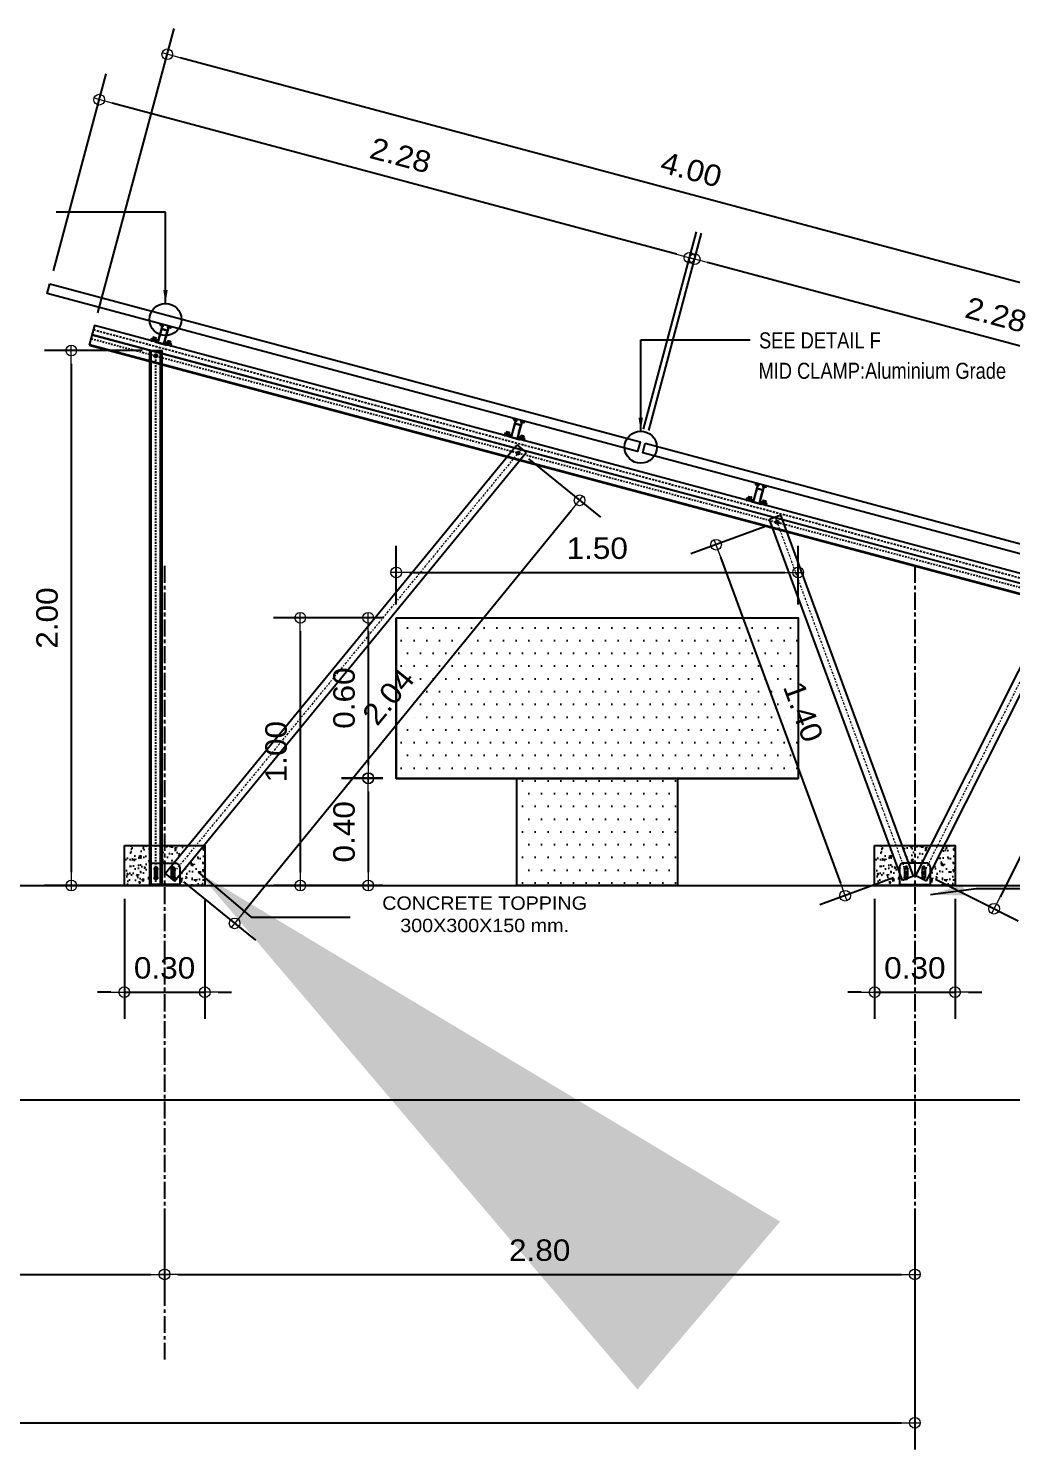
# Model space of a CAD drawing. Header units: millimetres. Extents: x 1633 to 1881, y 942 to 1170.
# Drawn here: x 1759 to 1832.3, y 1064 to 1170.2 of the extents above; entities that cross this region are included whole.
import ezdxf

# ---------------------------------------------------------------- set-up
doc = ezdxf.new("R2010")
doc.units = ezdxf.units.MM
for name, pattern in [('CENTER', [2, 1.25, -0.25, 0.25, -0.25]), ('CENTER2', [28.575, 19.05, -3.175, 3.175, -3.175]), ('DASHEDX2', [38.1, 25.4, -12.7]), ('HIDDEN', [0.375, 0.25, -0.125])]:
    doc.linetypes.add(name, pattern=pattern)
doc.layers.get('Defpoints').update_dxf_attribs({"color": 2})
doc.layers.add('A-DIMS-0050', color=8, linetype='Continuous', lineweight=18)
doc.layers.add('中心线', color=1, linetype='CENTER2', lineweight=13)
doc.layers.add('TITLE', color=7, linetype='Continuous')
doc.layers.add('XC', color=2, linetype='Continuous')
doc.styles.add('Cordia TCR', font='Cordia.shx', dxfattribs={"width": 0.85})
doc.styles.add('MASTER', font='cordia.shx', dxfattribs={"width": 1.1})
doc.styles.get("Standard").update_dxf_attribs({"font": 'arial.ttf'})
doc.dimstyles.new('C0050', dxfattribs={"dimscale": 0.05, "dimtxt": 1.6, "dimasz": 1, "dimexe": 2, "dimexo": 1, "dimgap": 1, "dimtad": 1, "dimtoh": 1, "dimzin": 0, "dimdsep": 46, "dimlunit": 6, "dimtxsty": 'MASTER', "dimblk": 'CC', "dimcen": 1, "dimclrd": 256, "dimclre": 256, "dimclrt": 2, "dimadec": 0, "dimazin": 0, "dimtfac": 1, "dimtix": 1, "dimtmove": 2, "dimatfit": 3, "dimldrblk": 'CC', "dimfxl": 1, "dimtolj": 1, "dimtzin": 0, "dimarcsym": 0})
doc.dimstyles.new('ISO-25', dxfattribs={"dimtxt": 2.5, "dimasz": 2.5, "dimexe": 1.25, "dimexo": 0.625, "dimtad": 1, "dimtxsty": 'Standard', "dimcen": 2.5, "dimadec": 0, "dimazin": 0, "dimtfac": 1, "dimtmove": 0, "dimatfit": 3, "dimfxl": 1, "dimarcsym": 0})

# ---------------------------------------------------------------- blocks, each defined once
blk = doc.blocks.new('CC')
at = {"color": 8}
blk.add_line((-1, 0), (0.4, 0), dxfattribs=at)
at = {"color": 3}
blk.add_circle((0, 0), 0.4, dxfattribs=at)
blk = doc.blocks.new('*D162')
at = {"layer": 'A-DIMS-0050', "lineweight": -2}
for p, q in [((5.6285, -1.3975), (5.6285, -1.7018)), ((8.4281, -1.3975), (8.4281, -1.7018)), ((5.6785, -1.6018), (8.3781, -1.6018))]:
    blk.add_line(p, q, dxfattribs=at)
at = {"layer": 'Defpoints', "color": 0}
for p in [(5.6285, -1.3475), (8.4281, -1.3475), (8.4281, -1.6018)]:
    blk.add_point(p, dxfattribs=at)
at = {"layer": 'A-DIMS-0050', "linetype": 'ByBlock', "lineweight": -2, "xscale": 0.05, "yscale": 0.05, "zscale": 0.05, "rotation": 180}
blk.add_blockref('CC', (5.6285, -1.6018), dxfattribs=at)
at = {"layer": 'A-DIMS-0050', "linetype": 'ByBlock', "lineweight": -2, "xscale": 0.05, "yscale": 0.05, "zscale": 0.05}
blk.add_blockref('CC', (8.4281, -1.6018), dxfattribs=at)
at = {"layer": 'A-DIMS-0050', "color": 2, "insert": (7.0283, -1.5118), "char_height": 0.08, "attachment_point": 5, "style": 'MASTER'}
blk.add_mtext('\\A1;2.80', dxfattribs=at)
blk = doc.blocks.new('*D163')
at = {"layer": 'A-DIMS-0050', "lineweight": -2}
for p, q in [((6.4429, 0.85), (6.035, 0.85)), ((6.135, 0.8), (6.135, -0.1)), ((6.4429, -0.15), (6.035, -0.15))]:
    blk.add_line(p, q, dxfattribs=at)
at = {"layer": 'Defpoints', "color": 0}
for p in [(6.4929, 0.85), (6.135, -0.15), (6.4929, -0.15)]:
    blk.add_point(p, dxfattribs=at)
at = {"layer": 'A-DIMS-0050', "linetype": 'ByBlock', "lineweight": -2, "xscale": 0.05, "yscale": 0.05, "zscale": 0.05}
for p, rotation in [((6.135, 0.85), 90), ((6.135, -0.15), 270)]:
    blk.add_blockref('CC', p, dxfattribs=dict(at, rotation=rotation))
at = {"layer": 'A-DIMS-0050', "color": 2, "insert": (6.045, 0.35), "char_height": 0.08, "attachment_point": 5, "rotation": 90, "style": 'MASTER'}
blk.add_mtext('\\A1;1.00', dxfattribs=at)
blk = doc.blocks.new('*D164')
at = {"layer": 'A-DIMS-0050', "lineweight": -2}
for p, q in [((6.4429, 0.85), (6.2886, 0.85)), ((6.3886, 0.8), (6.3886, 0.3)), ((6.4429, 0.25), (6.2886, 0.25))]:
    blk.add_line(p, q, dxfattribs=at)
at = {"layer": 'Defpoints', "color": 0}
for p in [(6.4929, 0.85), (6.3886, 0.25), (6.4929, 0.25)]:
    blk.add_point(p, dxfattribs=at)
at = {"layer": 'A-DIMS-0050', "linetype": 'ByBlock', "lineweight": -2, "xscale": 0.05, "yscale": 0.05, "zscale": 0.05}
for p, rotation in [((6.3886, 0.85), 90), ((6.3886, 0.25), 270)]:
    blk.add_blockref('CC', p, dxfattribs=dict(at, rotation=rotation))
at = {"layer": 'A-DIMS-0050', "color": 2, "insert": (6.2986, 0.55), "char_height": 0.08, "attachment_point": 5, "rotation": 90, "style": 'MASTER'}
blk.add_mtext('\\A1;0.60', dxfattribs=at)
blk = doc.blocks.new('*D165')
at = {"layer": 'A-DIMS-0050', "lineweight": -2}
for p, q in [((6.4429, 0.2514), (6.2886, 0.2514)), ((6.3886, 0.2014), (6.3886, -0.1)), ((6.4429, -0.15), (6.2886, -0.15))]:
    blk.add_line(p, q, dxfattribs=at)
at = {"layer": 'Defpoints', "color": 0}
for p in [(6.4929, 0.2514), (6.3886, -0.15), (6.4929, -0.15)]:
    blk.add_point(p, dxfattribs=at)
at = {"layer": 'A-DIMS-0050', "linetype": 'ByBlock', "lineweight": -2, "xscale": 0.05, "yscale": 0.05, "zscale": 0.05}
for p, rotation in [((6.3886, 0.2514), 90), ((6.3886, -0.15), 270)]:
    blk.add_blockref('CC', p, dxfattribs=dict(at, rotation=rotation))
at = {"layer": 'A-DIMS-0050', "color": 2, "insert": (6.2986, 0.0507), "char_height": 0.08, "attachment_point": 5, "rotation": 90, "style": 'MASTER'}
blk.add_mtext('\\A1;0.40', dxfattribs=at)
blk = doc.blocks.new('*D166')
at = {"layer": 'A-DIMS-0050', "lineweight": -2}
for p, q in [((6.4929, 0.9), (6.4929, 1.1192)), ((7.9929, 0.9), (7.9929, 1.1192)), ((6.5429, 1.0192), (7.9429, 1.0192))]:
    blk.add_line(p, q, dxfattribs=at)
at = {"layer": 'Defpoints', "color": 0}
for p in [(7.9929, 1.0192), (6.4929, 0.85), (7.9929, 0.85)]:
    blk.add_point(p, dxfattribs=at)
at = {"layer": 'A-DIMS-0050', "linetype": 'ByBlock', "lineweight": -2, "xscale": 0.05, "yscale": 0.05, "zscale": 0.05, "rotation": 180}
blk.add_blockref('CC', (6.4929, 1.0192), dxfattribs=at)
at = {"layer": 'A-DIMS-0050', "linetype": 'ByBlock', "lineweight": -2, "xscale": 0.05, "yscale": 0.05, "zscale": 0.05}
blk.add_blockref('CC', (7.9929, 1.0192), dxfattribs=at)
at = {"layer": 'A-DIMS-0050', "color": 2, "insert": (7.2429, 1.1092), "char_height": 0.08, "attachment_point": 5, "style": 'MASTER'}
blk.add_mtext('\\A1;1.50', dxfattribs=at)
blk = doc.blocks.new('*D167')
at = {"layer": 'A-DIMS-0050', "lineweight": -2}
for p, q in [((2.9245, -1.3982), (2.9246, -1.7025)), ((5.6285, -1.3975), (5.6286, -1.7018)), ((2.9746, -1.6025), (5.5786, -1.6018))]:
    blk.add_line(p, q, dxfattribs=at)
at = {"layer": 'Defpoints', "color": 0}
for p in [(2.9245, -1.3482), (5.6285, -1.3475), (5.6286, -1.6018)]:
    blk.add_point(p, dxfattribs=at)
at = {"layer": 'A-DIMS-0050', "linetype": 'ByBlock', "lineweight": -2, "xscale": 0.05, "yscale": 0.05, "zscale": 0.05}
for p, rotation in [((2.9246, -1.6025), 180.0141579746058), ((5.6286, -1.6018), 0.0141579746058337)]:
    blk.add_blockref('CC', p, dxfattribs=dict(at, rotation=rotation))
at = {"layer": 'A-DIMS-0050', "color": 2, "insert": (4.2766, -1.5122), "char_height": 0.08, "attachment_point": 5, "rotation": 0.0142, "style": 'MASTER'}
blk.add_mtext('\\A1;2.70', dxfattribs=at)
blk = doc.blocks.new('*D168')
at = {"layer": 'A-DIMS-0050', "lineweight": -2}
for p, q in [((0.125, -1.4475), (0.125, -2.2558)), ((8.4281, -1.4475), (8.4281, -2.2558)), ((0.175, -2.1558), (8.3781, -2.1558))]:
    blk.add_line(p, q, dxfattribs=at)
at = {"layer": 'Defpoints', "color": 0}
for p in [(0.125, -1.3975), (8.4281, -1.3975), (8.4281, -2.1558)]:
    blk.add_point(p, dxfattribs=at)
at = {"layer": 'A-DIMS-0050', "linetype": 'ByBlock', "lineweight": -2, "xscale": 0.05, "yscale": 0.05, "zscale": 0.05, "rotation": 180}
blk.add_blockref('CC', (0.125, -2.1558), dxfattribs=at)
at = {"layer": 'A-DIMS-0050', "linetype": 'ByBlock', "lineweight": -2, "xscale": 0.05, "yscale": 0.05, "zscale": 0.05}
blk.add_blockref('CC', (8.4281, -2.1558), dxfattribs=at)
at = {"layer": 'A-DIMS-0050', "color": 2, "insert": (4.2765, -2.0658), "char_height": 0.08, "attachment_point": 5, "style": 'MASTER'}
blk.add_mtext('\\A1;8.30', dxfattribs=at)
blk = doc.blocks.new('AG5-B03')
for p, q in [((3730, -1004), (3730, -1073.7)), ((3745, -989), (3830, -989)), ((3845, -1004), (3845, -1073.7)), ((3749.5, -1009), (3749.5, -1044)), ((3760.5, -1009), (3760.5, -1044)), ((3814.5, -1009), (3814.5, -1044)), ((3825.5, -1009), (3825.5, -1044)), ((3730, -1069.2), (3845, -1069.2)), ((3730, -1073.7), (3845, -1073.7))]:
    blk.add_line(p, q)
at = {"color": 1, "linetype": 'CENTER', "ltscale": 0.3}
for p, q in [((3755, -999), (3755, -1054)), ((3820, -999), (3820, -1054)), ((3745, -1009), (3765, -1009)), ((3745, -1044), (3765, -1044)), ((3830, -1009), (3810, -1009)), ((3830, -1044), (3810, -1044))]:
    blk.add_line(p, q, dxfattribs=at)
at = {"color": 2, "linetype": 'DASHEDX2', "ltscale": 0.15}
blk.add_line((3730, -1070.5), (3845, -1070.5), dxfattribs=at)
for centre, radius, start, end in [((3745, -1004), 15, 90, 180), ((3755, -1009), 5.5, 0, 180), ((3820, -1009), 5.5, 0, 180), ((3830, -1004), 15, 0, 90), ((3755, -1044), 5.5, 180, 0), ((3820, -1044), 5.5, 180, 0)]:
    blk.add_arc(centre, radius, start, end)
blk = doc.blocks.new('G$C519ED97B')
for p, q in [((-0.0564, 0.0686), (-0.0564, 0)), ((-0.0417, 0.0833), (0.0417, 0.0833)), ((-0.0373, 0.0637), (-0.0373, 0.0294)), ((-0.0265, 0.0294), (-0.0265, 0.0637)), ((0.0265, 0.0294), (0.0265, 0.0637)), ((0.0373, 0.0637), (0.0373, 0.0294)), ((0.0564, 0.0686), (0.0564, 0)), ((-0.0564, 0.0047), (0.0564, 0.0047)), ((-0.0564, 0), (0.0564, 0))]:
    blk.add_line(p, q)
at = {"color": 1, "linetype": 'CENTER', "ltscale": 0.3}
for p, q in [((-0.0417, 0.0637), (-0.0221, 0.0637)), ((-0.0319, 0.0696), (-0.0319, 0.0235)), ((0.0221, 0.0637), (0.0417, 0.0637)), ((0.0319, 0.0696), (0.0319, 0.0235)), ((-0.0417, 0.0294), (-0.0221, 0.0294)), ((0.0221, 0.0294), (0.0417, 0.0294))]:
    blk.add_line(p, q, dxfattribs=at)
at = {"color": 2, "linetype": 'DASHEDX2', "ltscale": 0.15}
blk.add_line((-0.0564, 0.0034), (0.0564, 0.0034), dxfattribs=at)
for centre, radius, start, end in [((-0.0417, 0.0686), 0.0147, 90, 180), ((-0.0319, 0.0637), 0.00539, 0, 180), ((0.0319, 0.0637), 0.00539, 0, 180), ((0.0417, 0.0686), 0.0147, 0, 90), ((-0.0319, 0.0294), 0.00539, 180, 0), ((0.0319, 0.0294), 0.00539, 180, 0)]:
    blk.add_arc(centre, radius, start, end)
blk = doc.blocks.new('*D171')
at = {"layer": 'A-DIMS-0050', "lineweight": -2}
for p, q in [((9.0211, 0.8993), (9.3288, 0.7446)), ((9.217, 0.7449), (8.7461, -0.1917)), ((8.5053, -0.1266), (8.813, -0.2813))]:
    blk.add_line(p, q, dxfattribs=at)
at = {"layer": 'Defpoints', "color": 0}
for p in [(8.9764, 0.9218), (8.4606, -0.1042), (8.7237, -0.2364)]:
    blk.add_point(p, dxfattribs=at)
at = {"layer": 'A-DIMS-0050', "linetype": 'ByBlock', "lineweight": -2, "xscale": 0.05, "yscale": 0.05, "zscale": 0.05}
for p, rotation in [((9.2395, 0.7895), 63.30871982182193), ((8.7237, -0.2364), 243.3087198218219)]:
    blk.add_blockref('CC', p, dxfattribs=dict(at, rotation=rotation))
at = {"layer": 'A-DIMS-0050', "color": 2, "insert": (8.9012, 0.317), "char_height": 0.08, "attachment_point": 5, "rotation": 63.3087, "style": 'MASTER'}
blk.add_mtext('\\A1;1.15', dxfattribs=at)
blk = doc.blocks.new('*D172')
at = {"layer": 'A-DIMS-0050', "lineweight": -2}
for p, q in [((6.9866, 1.4438), (7.2547, 1.2253)), ((7.1456, 1.2497), (5.9214, -0.2523)), ((5.6993, -0.1358), (5.9674, -0.3543))]:
    blk.add_line(p, q, dxfattribs=at)
at = {"layer": 'Defpoints', "color": 0}
for p in [(6.9478, 1.4754), (5.6605, -0.1042), (5.8899, -0.2911)]:
    blk.add_point(p, dxfattribs=at)
at = {"layer": 'A-DIMS-0050', "linetype": 'ByBlock', "lineweight": -2, "xscale": 0.05, "yscale": 0.05, "zscale": 0.05}
for p, rotation in [((7.1772, 1.2884), 50.82035881029223), ((5.8899, -0.2911), 230.8203588102922)]:
    blk.add_blockref('CC', p, dxfattribs=dict(at, rotation=rotation))
at = {"layer": 'A-DIMS-0050', "color": 2, "insert": (6.4637, 0.5555), "char_height": 0.08, "attachment_point": 5, "rotation": 50.8204, "style": 'MASTER'}
blk.add_mtext('\\A1;2.04', dxfattribs=at)
blk = doc.blocks.new('*U144')
for p, q in [((865.7, -717.1), (4865.7, -717.1)), ((865.7, -717.6), (4865.7, -717.6)), ((865.7, -755.1), (4865.7, -755.1))]:
    blk.add_line(p, q)
at = {"color": 1, "linetype": 'CENTER', "ltscale": 5.588}
for p, q in [((865.7, -732.6), (4865.7, -732.6)), ((1109.5, -732.6), (1121.6, -732.6)), ((1115.5, -738.7), (1115.5, -726.6)), ((2509.5, -732.6), (2521.6, -732.6)), ((2515.5, -738.7), (2515.5, -726.6)), ((3521.8, -732.6), (3509.7, -732.6)), ((3515.7, -738.7), (3515.7, -726.6)), ((4621.8, -732.6), (4609.7, -732.6)), ((4615.7, -738.7), (4615.7, -726.6))]:
    blk.add_line(p, q, dxfattribs=at)
blk.add_lwpolyline([(865.7, -757.6), (4865.7, -757.6), (4865.7, -682.6), (865.7, -682.6)], close=True)
for centre in [(1115.5, -732.6), (2515.5, -732.6), (3515.7, -732.6), (4615.7, -732.6)]:
    blk.add_circle(centre, 5.5)
at = {"layer": 'XC', "linetype": 'HIDDEN', "ltscale": 30.48}
blk.add_line((865.7, -698.1), (4865.7, -698.1), dxfattribs=at)
blk = doc.blocks.new('*U146')
for p, q in [((4533.4, -1387.5), (6529.7, -1387.5)), ((4533.4, -1422.5), (6529.7, -1422.5))]:
    blk.add_line(p, q)
at = {"color": 1, "linetype": 'CENTER', "ltscale": 5.588}
for p, q in [((4533.4, -1405), (6529.7, -1405)), ((4554.3, -1405), (4566.4, -1405)), ((4560.4, -1411.1), (4560.4, -1399)), ((6515.8, -1405), (6503.7, -1405)), ((6509.7, -1411.1), (6509.7, -1399))]:
    blk.add_line(p, q, dxfattribs=at)
blk.add_lwpolyline([(4533.4, -1382.5), (6529.7, -1382.5), (6529.7, -1427.5), (4533.4, -1427.5)], close=True)
for centre in [(4560.4, -1405), (6509.7, -1405)]:
    blk.add_circle(centre, 5.5)
blk = doc.blocks.new('*U148')
for p, q in [((-30.1, -1.2), (1282.6, 1599.3)), ((1282.6, 1599.3), (1317.4, 1570.7)), ((4.7, -29.7), (1317.4, 1570.7)), ((-30.1, -1.2), (4.7, -29.7))]:
    blk.add_line(p, q)
for centre in [(1287.3, 1569.5), (0, 0)]:
    blk.add_circle(centre, 5.5)
at = {"layer": '中心线', "ltscale": 0.5}
for p, q in [((1300, 1585), (-12.7, -15.5)), ((1293.3, 1564.6), (1281.3, 1574.5)), ((6, -4.9), (-6, 4.9)), ((-5, -6.1), (4.9, 6))]:
    blk.add_line(p, q, dxfattribs=at)
blk = doc.blocks.new('*U150')
for p, q in [((-28, -11), (467.5, 1337.2)), ((467.5, 1337.2), (509.8, 1321.7)), ((14.2, -26.5), (509.8, 1321.7)), ((-28, -11), (14.2, -26.5))]:
    blk.add_line(p, q)
for centre in [(481.7, 1310.7), (0, 0)]:
    blk.add_circle(centre, 5.5)
at = {"layer": '中心线', "ltscale": 0.5}
for p, q in [((488.6, 1329.4), (-6.9, -18.8)), ((489, 1308), (474.4, 1313.4)), ((7.3, -2.7), (-7.3, 2.7)), ((-2.7, -7.4), (2.7, 7.3))]:
    blk.add_line(p, q, dxfattribs=at)
blk = doc.blocks.new('R30截面')
at = {"color": 2}
blk.add_lwpolyline([(-12.9, 65.2), (-12.9, 26.8, -1), (-12.9, 26.2), (-12.9, 3.5, -0.414214), (-13.9, 2.5), (-17.7, 2.5, -0.414214), (-18.7, 3.5), (-18.7, 4.5, 0.414214), (-19.2, 5), (-20.2, 5, 0.414214), (-20.7, 4.5), (-20.7, 1, 0.414214), (-19.7, 0), (19.7, 0, 0.414214), (20.7, 1), (20.7, 4.5, 0.414214), (20.2, 5), (19.2, 5, 0.414214), (18.7, 4.5), (18.7, 3.5, -0.414214), (17.7, 2.5), (13.9, 2.5, -0.414214), (12.9, 3.5), (12.9, 26.2, -1), (12.9, 26.8), (12.9, 65.2, -0.414214), (13.4, 65.7), (20.2, 65.7, 0.414214), (20.7, 66.2), (20.7, 67, 0.414214), (20.2, 67.5), (8.8, 67.5, 0.414214), (7.8, 66.5), (7.8, 64.9, 0.414214), (8.3, 64.4), (8.9, 64.4, 0.414214), (9.2, 64.7), (9.2, 64.9, -0.414214), (9.5, 65.2), (10.7, 65.2, -0.414214), (11.2, 64.7), (11.2, 54, -0.414214), (10.2, 53), (-10.2, 53, -0.414214), (-11.2, 54), (-11.2, 64.7, -0.414214), (-10.7, 65.2), (-9.5, 65.2, -0.414214), (-9.2, 64.9), (-9.2, 64.7, 0.414214), (-8.9, 64.4), (-8.3, 64.4, 0.414214), (-7.8, 64.9), (-7.8, 66.5, 0.414214), (-8.8, 67.5), (-20.2, 67.5, 0.414214), (-20.7, 67), (-20.7, 66.2, 0.414214), (-20.2, 65.7), (-13.4, 65.7, -0.414214), (-12.9, 65.2)], format="xyb", dxfattribs=at)
blk.add_lwpolyline([(11.5, 29.5), (11.5, 50.6, 0.414214), (10.5, 51.6), (-10.5, 51.6, 0.414214), (-11.5, 50.6), (-11.5, 29.5, -0.2), (-11.5, 23.5), (-11.5, 2.5, 0.414214), (-10.5, 1.5), (10.5, 1.5, 0.414214), (11.5, 2.5), (11.5, 23.5, -0.2)], format="xyb", close=True, dxfattribs=at)
blk = doc.blocks.new('R30组件')
at = {"color": 7, "linetype": 'Continuous', "lineweight": 15}
for p, q in [((-39.2, 7.7), (-39.2, 8)), ((-39.2, 5.2), (-39.2, 6.3)), ((-39.2, 2.7), (-39.2, 3.8)), ((-39.2, 1), (-39.2, 1.3)), ((-16.2, 9), (-38.2, 9)), ((-35.7, 9.8), (-35.7, 9.2)), ((-19.7, 9.8), (-35.7, 9.8)), ((-19.9, 10), (-35.5, 10)), ((-33.8, 16.1), (-34.2, 12)), ((-21.2, 12), (-34.2, 12)), ((-34.2, 4.5), (-34.2, 1)), ((-33.9, 11.8), (-33.9, 10.2)), ((-18.7, 5), (-33.7, 5)), ((-32.8, 17), (-22.6, 17)), ((-31.4, 5), (-31.7, 4.8)), ((-31.7, 4.8), (-31.7, 4.7)), ((-31.7, 4.8), (-23.7, 4.8)), ((-31.7, 4.7), (-31.1, 4.3)), ((-31.7, 4.7), (-23.7, 4.7)), ((-31.1, 4.3), (-31.7, 4)), ((-31.7, 4), (-31.7, 3.9)), ((-31.7, 4), (-23.7, 4)), ((-31.7, 3.9), (-31.1, 3.5)), ((-31.7, 3.9), (-23.7, 3.9)), ((-31.1, 3.5), (-31.7, 3.2)), ((-31.7, 3.2), (-31.7, 3.1)), ((-31.7, 3.2), (-23.7, 3.2)), ((-31.7, 3.1), (-31.1, 2.7)), ((-31.7, 3.1), (-23.7, 3.1)), ((-31.1, 2.7), (-31.7, 2.4)), ((-31.7, 2.4), (-31.7, 2.3)), ((-31.7, 2.4), (-23.7, 2.4)), ((-31.7, 2.3), (-31.1, 1.9)), ((-31.7, 2.3), (-23.7, 2.3)), ((-31.1, 1.9), (-31.7, 1.6)), ((-31.7, 1.6), (-31.7, 1.4)), ((-31.7, 1.6), (-23.7, 1.6)), ((-31.7, 1.4), (-31.1, 1.1)), ((-31.7, 1.4), (-23.7, 1.4)), ((-31.1, 1.1), (-31.7, 0.8)), ((-31.7, 0.8), (-31.7, 0.6)), ((-31.7, 0.8), (-23.7, 0.8)), ((-31.7, 0.6), (-31.1, 0.3)), ((-31.7, 0.6), (-23.7, 0.6)), ((-31.1, 0.3), (-31.7, 0)), ((-31.1, 4.3), (-24.3, 4.3)), ((-31.1, 3.5), (-24.3, 3.5)), ((-31.1, 2.7), (-24.3, 2.7)), ((-31.1, 1.9), (-24.3, 1.9)), ((-31.1, 1.1), (-24.3, 1.1)), ((-31.1, 0.3), (-24.3, 0.3)), ((-28, 8.9), (-27.4, 8.9)), ((-27.9, 8.7), (-27.5, 8.7)), ((-27.8, 10.2), (-27.8, 11.8)), ((-27.3, 10.2), (-27.3, 11.8)), ((-24.3, 4.3), (-23.7, 4.7)), ((-23.7, 4), (-24.3, 4.3)), ((-24.3, 3.5), (-23.7, 3.9)), ((-23.7, 3.2), (-24.3, 3.5)), ((-24.3, 2.7), (-23.7, 3.1)), ((-23.7, 2.4), (-24.3, 2.7)), ((-24.3, 1.9), (-23.7, 2.3)), ((-23.7, 1.6), (-24.3, 1.9)), ((-24.3, 1.1), (-23.7, 1.4)), ((-23.7, 0.8), (-24.3, 1.1)), ((-24.3, 0.3), (-23.7, 0.6)), ((-23.7, 0), (-24.3, 0.3)), ((-23.7, 4.8), (-24, 5)), ((-23.7, 4.7), (-23.7, 4.8)), ((-23.7, 3.9), (-23.7, 4)), ((-23.7, 3.1), (-23.7, 3.2)), ((-23.7, 2.3), (-23.7, 2.4)), ((-23.7, 1.4), (-23.7, 1.6)), ((-23.7, 0.6), (-23.7, 0.8)), ((-21.2, 12), (-21.6, 16.1)), ((-21.4, 10.2), (-21.4, 11.8)), ((-20.7, 1.4), (-20.7, 4.5)), ((-19.7, 9.2), (-19.7, 9.8)), ((-18.7, 4.5), (-18.7, 3.5)), ((-18.2, 3), (-18.2, 4.5)), ((-17.7, 2.5), (-13.9, 2.5)), ((-13.2, 6), (-13.2, 3)), ((13.2, 6), (13.2, 3)), ((17.7, 2.5), (13.9, 2.5)), ((16.2, 9), (38.2, 9)), ((18.2, 3), (18.2, 4.5)), ((18.7, 5), (33.7, 5)), ((18.7, 4.5), (18.7, 3.5)), ((19.7, 9.2), (19.7, 9.8)), ((19.7, 9.8), (35.7, 9.8)), ((19.9, 10), (35.5, 10)), ((20.7, 1), (20.7, 4.5)), ((21.2, 12), (21.6, 16.1)), ((21.2, 12), (34.2, 12)), ((21.4, 10.2), (21.4, 11.8)), ((32.8, 17), (22.6, 17)), ((23.7, 4.8), (24, 5)), ((23.7, 4.7), (23.7, 4.8)), ((31.7, 4.8), (23.7, 4.8)), ((24.3, 4.3), (23.7, 4.7)), ((31.7, 4.7), (23.7, 4.7)), ((23.7, 4), (24.3, 4.3)), ((23.7, 3.9), (23.7, 4)), ((31.7, 4), (23.7, 4)), ((24.3, 3.5), (23.7, 3.9)), ((31.7, 3.9), (23.7, 3.9)), ((23.7, 3.2), (24.3, 3.5)), ((23.7, 3.1), (23.7, 3.2)), ((31.7, 3.2), (23.7, 3.2)), ((24.3, 2.7), (23.7, 3.1)), ((31.7, 3.1), (23.7, 3.1)), ((23.7, 2.4), (24.3, 2.7)), ((23.7, 2.3), (23.7, 2.4)), ((31.7, 2.4), (23.7, 2.4)), ((24.3, 1.9), (23.7, 2.3)), ((31.7, 2.3), (23.7, 2.3)), ((23.7, 1.6), (24.3, 1.9)), ((23.7, 1.4), (23.7, 1.6)), ((31.7, 1.6), (23.7, 1.6)), ((24.3, 1.1), (23.7, 1.4)), ((31.7, 1.4), (23.7, 1.4)), ((23.7, 0.8), (24.3, 1.1)), ((23.7, 0.6), (23.7, 0.8)), ((31.7, 0.8), (23.7, 0.8)), ((24.3, 0.3), (23.7, 0.6)), ((31.7, 0.6), (23.7, 0.6)), ((23.7, 0), (24.3, 0.3)), ((31.1, 4.3), (24.3, 4.3)), ((31.1, 3.5), (24.3, 3.5)), ((31.1, 2.7), (24.3, 2.7)), ((31.1, 1.9), (24.3, 1.9)), ((31.1, 1.1), (24.3, 1.1)), ((31.1, 0.3), (24.3, 0.3)), ((27.3, 10.2), (27.3, 11.8)), ((28, 8.9), (27.4, 8.9)), ((27.9, 8.7), (27.5, 8.7)), ((27.8, 10.2), (27.8, 11.8)), ((31.7, 4.7), (31.1, 4.3)), ((31.1, 4.3), (31.7, 4)), ((31.7, 3.9), (31.1, 3.5)), ((31.1, 3.5), (31.7, 3.2)), ((31.7, 3.1), (31.1, 2.7)), ((31.1, 2.7), (31.7, 2.4)), ((31.7, 2.3), (31.1, 1.9)), ((31.1, 1.9), (31.7, 1.6)), ((31.7, 1.4), (31.1, 1.1)), ((31.1, 1.1), (31.7, 0.8)), ((31.7, 0.6), (31.1, 0.3)), ((31.1, 0.3), (31.7, 0)), ((31.4, 5), (31.7, 4.8)), ((31.7, 4.8), (31.7, 4.7)), ((31.7, 4), (31.7, 3.9)), ((31.7, 3.2), (31.7, 3.1)), ((31.7, 2.4), (31.7, 2.3)), ((31.7, 1.6), (31.7, 1.4)), ((31.7, 0.8), (31.7, 0.6)), ((33.8, 16.1), (34.2, 12)), ((33.9, 11.8), (33.9, 10.2)), ((34.2, 4.5), (34.2, 1)), ((35.7, 9.8), (35.7, 9.2)), ((39.2, 7.7), (39.2, 8)), ((39.2, 5.2), (39.2, 6.3)), ((39.2, 2.7), (39.2, 3.8)), ((39.2, 1), (39.2, 1.3)), ((-31.7, 0), (-31.7, -0.2)), ((-31.7, 0), (-23.7, 0)), ((-31.7, -0.2), (-31.2, -0.5)), ((-31.7, -0.2), (-23.7, -0.2)), ((-24.2, -0.5), (-23.7, -0.2)), ((-23.7, -0.2), (-23.7, 0)), ((23.7, -0.2), (23.7, 0)), ((31.7, 0), (23.7, 0)), ((24.2, -0.5), (23.7, -0.2)), ((31.7, -0.2), (23.7, -0.2)), ((31.7, -0.2), (31.2, -0.5)), ((31.7, 0), (31.7, -0.2))]:
    blk.add_line(p, q, dxfattribs=at)
at = {"color": 8, "linetype": 'Continuous', "lineweight": 15}
for p, q in [((-35.7, 9.2), (-19.7, 9.2)), ((-19.8, 9.9), (-35.6, 9.9)), ((-27.8, 11.8), (-33.9, 11.8)), ((-33.9, 10.2), (-27.8, 10.2)), ((-21.6, 16.1), (-33.8, 16.1)), ((-21.4, 11.8), (-27.3, 11.8)), ((-27.3, 10.2), (-21.4, 10.2)), ((35.7, 9.2), (19.7, 9.2)), ((19.8, 9.9), (35.6, 9.9)), ((21.4, 11.8), (27.3, 11.8)), ((27.3, 10.2), (21.4, 10.2)), ((21.6, 16.1), (33.8, 16.1)), ((27.8, 11.8), (33.9, 11.8)), ((33.9, 10.2), (27.8, 10.2))]:
    blk.add_line(p, q, dxfattribs=at)
for p, q in [((-37.7, -0.5), (-35.7, -0.5)), ((37.7, -0.5), (35.7, -0.5))]:
    blk.add_line(p, q)
at = {"color": 7, "linetype": 'Continuous', "lineweight": 15}
for points in [[(-13.2, 3), (-13.2, 2.8), (-13.2, 2.8)], [(13.2, 3), (13.2, 2.8), (13.2, 2.8)]]:
    blk.add_lwpolyline(points, dxfattribs=at)
for centre, radius, start, end in [((-38.2, 8), 1, 90, 180), ((-38.9, 7.7), 0.3, 180, 247.9757), ((-38.9, 6.3), 0.3, 112.0243, 180), ((-38.9, 5.2), 0.3, 180, 247.9757), ((-38.9, 3.8), 0.3, 112.0243, 180), ((-38.9, 2.7), 0.3, 180, 247.9757), ((-38.9, 1.3), 0.3, 112.0243, 180), ((-37.7, 1), 1.5, 180, 270), ((-39.2, 7), 0.5, 292.0243, 67.9757), ((-39.2, 4.5), 0.5, 292.0243, 67.9757), ((-39.2, 2), 0.5, 292.0243, 67.9757), ((-35.5, 9.2), 0.2, 180, 270), ((-35.7, 1), 1.5, 270, 0), ((-33.7, 4.5), 0.5, 90, 180), ((-33.7, 11.8), 0.2, 90, 180), ((-33.7, 10.2), 0.2, 180, 270), ((-32.8, 16), 1, 90, 175), ((-27.7, 9), 0.3, 180, 360), ((-22.6, 16), 1, 5, 90), ((-21.6, 11.8), 0.2, 0, 90), ((-21.6, 10.2), 0.2, 270, 0), ((-20.2, 4.5), 0.5, 90, 180), ((-19.9, 9.2), 0.2, 270, 0), ((-19.2, 4.5), 0.5, 0, 90), ((-18.7, 4.5), 0.5, 0, 90), ((-17.7, 3.5), 1, 180, 270), ((-17.2, 3), 1, 180, 204.2935), ((-16.2, 6), 3, 0, 90), ((-13.9, 3.5), 1, 270, 0), ((13.9, 3.5), 1, 180, 270), ((16.2, 6), 3, 90, 180), ((17.7, 3.5), 1, 270, 360), ((17.2, 3), 1, 335.7065, 360), ((18.7, 4.5), 0.5, 90, 180), ((19.2, 4.5), 0.5, 90, 180), ((19.9, 9.2), 0.2, 180, 270), ((20.2, 4.5), 0.5, 360, 90), ((21.6, 11.8), 0.2, 90, 180), ((21.6, 10.2), 0.2, 180, 270), ((22.6, 16), 1, 90, 175), ((27.7, 9), 0.3, 180, 360), ((32.8, 16), 1, 5, 90), ((33.7, 11.8), 0.2, 360, 90), ((33.7, 10.2), 0.2, 270, 360), ((33.7, 4.5), 0.5, 360, 90), ((35.7, 1), 1.5, 180, 270), ((35.5, 9.2), 0.2, 270, 360), ((37.7, 1), 1.5, 270, 360), ((38.2, 8), 1, 360, 90), ((39.2, 7), 0.5, 112.0243, 247.9757), ((39.2, 4.5), 0.5, 112.0243, 247.9757), ((39.2, 2), 0.5, 112.0243, 247.9757), ((38.9, 7.7), 0.3, 292.0243, 360), ((38.9, 6.3), 0.3, 360, 67.9757), ((38.9, 5.2), 0.3, 292.0243, 360), ((38.9, 3.8), 0.3, 360, 67.9757), ((38.9, 2.7), 0.3, 292.0243, 360), ((38.9, 1.3), 0.3, 360, 67.9757)]:
    blk.add_arc(centre, radius, start, end, dxfattribs=at)
for points, knots in [([(-35.6, 9.9), (-35.7, 9.9), (-35.7, 9.9), (-35.7, 9.8), (-35.7, 9.8)], [0, 0, 0, 0, 0.5600815, 1, 1, 1, 1]), ([(-35.5, 10), (-35.5, 10), (-35.6, 10), (-35.6, 10), (-35.6, 9.9)], [0, 0, 0, 0, 0.560081, 1, 1, 1, 1]), ([(-27.9, 12), (-27.9, 12), (-27.9, 12), (-27.8, 11.9), (-27.8, 11.9), (-27.8, 11.8), (-27.8, 11.8), (-27.8, 11.8)], [0, 0, 0, 0, 0.299539, 0.565949, 0.759369, 0.953525, 1, 1, 1, 1]), ([(-27.8, 10.2), (-27.8, 10.2), (-27.8, 10.1), (-27.8, 10.1), (-27.8, 10), (-27.9, 10), (-27.9, 10), (-27.9, 10)], [0, 0, 0, 0, 0.17687, 0.353372, 0.539317, 0.750249, 1, 1, 1, 1]), ([(-27.3, 11.8), (-27.3, 11.8), (-27.3, 11.9), (-27.4, 11.9), (-27.4, 12), (-27.4, 12), (-27.4, 12), (-27.4, 12)], [0, 0, 0, 0, 0.186123, 0.371955, 0.565582, 0.778771, 1, 1, 1, 1]), ([(-27.4, 10), (-27.4, 10), (-27.4, 10), (-27.4, 10), (-27.3, 10.1), (-27.3, 10.2), (-27.3, 10.2), (-27.3, 10.2)], [0, 0, 0, 0, 0.250356, 0.50131, 0.733631, 0.938808, 1, 1, 1, 1]), ([(-19.8, 9.9), (-19.8, 10), (-19.8, 10), (-19.9, 10), (-19.9, 10)], [0, 0, 0, 0, 0.560081, 1, 1, 1, 1]), ([(-19.7, 9.8), (-19.7, 9.8), (-19.7, 9.9), (-19.7, 9.9), (-19.8, 9.9)], [0, 0, 0, 0, 0.560081, 1, 1, 1, 1]), ([(19.7, 9.8), (19.7, 9.8), (19.7, 9.9), (19.7, 9.9), (19.8, 9.9)], [0, 0, 0, 0, 0.560081, 1, 1, 1, 1]), ([(19.8, 9.9), (19.8, 10), (19.8, 10), (19.9, 10), (19.9, 10)], [0, 0, 0, 0, 0.560081, 1, 1, 1, 1]), ([(27.3, 11.8), (27.3, 11.8), (27.3, 11.9), (27.4, 11.9), (27.4, 12), (27.4, 12), (27.4, 12), (27.4, 12)], [0, 0, 0, 0, 0.186123, 0.371955, 0.565582, 0.778771, 1, 1, 1, 1]), ([(27.4, 10), (27.4, 10), (27.4, 10), (27.4, 10), (27.3, 10.1), (27.3, 10.2), (27.3, 10.2), (27.3, 10.2)], [0, 0, 0, 0, 0.250356, 0.50131, 0.733631, 0.938808, 1, 1, 1, 1]), ([(27.9, 12), (27.9, 12), (27.9, 12), (27.8, 11.9), (27.8, 11.9), (27.8, 11.8), (27.8, 11.8), (27.8, 11.8)], [0, 0, 0, 0, 0.299539, 0.565949, 0.759369, 0.953525, 1, 1, 1, 1]), ([(27.8, 10.2), (27.8, 10.2), (27.8, 10.1), (27.8, 10.1), (27.8, 10), (27.9, 10), (27.9, 10), (27.9, 10)], [0, 0, 0, 0, 0.17687, 0.353372, 0.539317, 0.750249, 1, 1, 1, 1]), ([(35.5, 10), (35.5, 10), (35.6, 10), (35.6, 10), (35.6, 9.9)], [0, 0, 0, 0, 0.560081, 1, 1, 1, 1]), ([(35.6, 9.9), (35.7, 9.9), (35.7, 9.9), (35.7, 9.8), (35.7, 9.8)], [0, 0, 0, 0, 0.5600815, 1, 1, 1, 1])]:
    blk.add_open_spline(points, degree=3, knots=knots, dxfattribs=at)
blk.add_blockref('R30截面', (0, 0))
blk = doc.blocks.new('A$C72243465')
at = {"color": 5, "lineweight": 25}
blk.add_lwpolyline([(-1822.5, 107.5), (457.5, 107.5), (457.5, 70.5), (-1822.5, 70.5)], close=True, dxfattribs=at)
for p in [(-1365, 0), (0, 0)]:
    blk.add_blockref('R30组件', p)
blk = doc.blocks.new('*U154')
for p, q in [((-29.1, -7.8), (504.7, 1053.9)), ((11.1, -28), (544.9, 1033.7)), ((504.7, 1053.9), (544.9, 1033.7)), ((-29.1, -7.8), (11.1, -28))]:
    blk.add_line(p, q)
for centre in [(515.8, 1026), (0, 0)]:
    blk.add_circle(centre, 5.5)
at = {"layer": '中心线', "ltscale": 0.5}
for p, q in [((524.8, 1043.8), (-9, -17.9)), ((522.8, 1022.5), (508.8, 1029.5)), ((7, -3.5), (-7, 3.5)), ((-3.5, -7), (3.5, 6.9))]:
    blk.add_line(p, q, dxfattribs=at)
blk = doc.blocks.new('*D174')
at = {"layer": 'A-DIMS-0050', "lineweight": -2}
for p, q in [((5.3801, 1.989), (5.6645, 3.0506)), ((9.4541, 1.9317), (5.687, 2.9411)), ((9.2438, 0.9537), (9.5283, 2.0153))]:
    blk.add_line(p, q, dxfattribs=at)
at = {"layer": 'Defpoints', "color": 0}
for p in [(5.6387, 2.954), (5.3671, 1.9407), (9.2308, 0.9054)]:
    blk.add_point(p, dxfattribs=at)
at = {"layer": 'A-DIMS-0050', "linetype": 'ByBlock', "lineweight": -2, "xscale": 0.05, "yscale": 0.05, "zscale": 0.05}
for p, rotation in [((5.6387, 2.954), 164.9999999997811), ((9.5024, 1.9188), 344.9999999997811)]:
    blk.add_blockref('CC', p, dxfattribs=dict(at, rotation=rotation))
at = {"layer": 'A-DIMS-0050', "color": 2, "insert": (7.5938, 2.5233), "char_height": 0.08, "attachment_point": 5, "rotation": 345, "style": 'MASTER'}
blk.add_mtext('\\A1;4.00', dxfattribs=at)
blk = doc.blocks.new('*D177')
at = {"layer": 'A-DIMS-0050', "lineweight": -2}
for p, q in [((5.5455, 1.8477), (5.1805, 1.8477)), ((5.2805, 1.7977), (5.2805, -0.1)), ((5.5455, -0.15), (5.1805, -0.15))]:
    blk.add_line(p, q, dxfattribs=at)
at = {"layer": 'Defpoints', "color": 0}
for p in [(5.5955, 1.8477), (5.2805, -0.15), (5.5955, -0.15)]:
    blk.add_point(p, dxfattribs=at)
at = {"layer": 'A-DIMS-0050', "linetype": 'ByBlock', "lineweight": -2, "xscale": 0.05, "yscale": 0.05, "zscale": 0.05}
for p, rotation in [((5.2805, 1.8477), 90.00001322331666), ((5.2805, -0.15), 270.0000132233166)]:
    blk.add_blockref('CC', p, dxfattribs=dict(at, rotation=rotation))
at = {"layer": 'A-DIMS-0050', "color": 2, "insert": (5.1905, 0.8489), "char_height": 0.08, "attachment_point": 5, "rotation": 90, "style": 'MASTER'}
blk.add_mtext('\\A1;2.00', dxfattribs=at)
blk = doc.blocks.new('*D178')
at = {"layer": 'A-DIMS-0050', "lineweight": -2}
for p, q in [((7.867, 1.1893), (7.5924, 1.0884)), ((7.7035, 1.0759), (8.1507, -0.1409)), ((8.3486, -0.1214), (8.0741, -0.2223))]:
    blk.add_line(p, q, dxfattribs=at)
at = {"layer": 'Defpoints', "color": 0}
for p in [(7.9139, 1.2065), (8.3956, -0.1042), (8.1679, -0.1878)]:
    blk.add_point(p, dxfattribs=at)
at = {"layer": 'A-DIMS-0050', "linetype": 'ByBlock', "lineweight": -2, "xscale": 0.05, "yscale": 0.05, "zscale": 0.05}
for p, rotation in [((7.6863, 1.1228), 110.1774615156104), ((8.1679, -0.1878), 290.1774615156104)]:
    blk.add_blockref('CC', p, dxfattribs=dict(at, rotation=rotation))
at = {"layer": 'A-DIMS-0050', "color": 2, "insert": (8.0116, 0.4985), "char_height": 0.08, "attachment_point": 5, "rotation": 290.1775, "style": 'MASTER'}
blk.add_mtext('\\A1;1.40', dxfattribs=at)
blk = doc.blocks.new('*D179')
at = {"layer": 'A-DIMS-0050', "lineweight": -2}
for p, q in [((7.4351, 1.5496), (7.6323, 2.2858)), ((9.7605, 1.612), (7.6548, 2.1763)), ((9.6374, 0.9595), (9.8347, 1.6957))]:
    blk.add_line(p, q, dxfattribs=at)
at = {"layer": 'Defpoints', "color": 0}
for p in [(7.6065, 2.1892), (7.4221, 1.5013), (9.6245, 0.9112)]:
    blk.add_point(p, dxfattribs=at)
at = {"layer": 'A-DIMS-0050', "linetype": 'ByBlock', "lineweight": -2, "xscale": 0.05, "yscale": 0.05, "zscale": 0.05}
for p, rotation in [((7.6065, 2.1892), 165.000000000901), ((9.8088, 1.5991), 345.000000000901)]:
    blk.add_blockref('CC', p, dxfattribs=dict(at, rotation=rotation))
at = {"layer": 'A-DIMS-0050', "color": 2, "insert": (8.7309, 1.9811), "char_height": 0.08, "attachment_point": 5, "rotation": 345, "style": 'MASTER'}
blk.add_mtext('\\A1;2.28', dxfattribs=at)
blk = doc.blocks.new('*D180')
at = {"layer": 'A-DIMS-0050', "lineweight": -2}
for p, q in [((5.2135, 2.1449), (5.4107, 2.8811)), ((7.5388, 2.2073), (5.4331, 2.7715)), ((7.4158, 1.5548), (7.613, 2.291))]:
    blk.add_line(p, q, dxfattribs=at)
at = {"layer": 'Defpoints', "color": 0}
for p in [(5.3848, 2.7845), (5.2005, 2.0966), (7.4028, 1.5065)]:
    blk.add_point(p, dxfattribs=at)
at = {"layer": 'A-DIMS-0050', "linetype": 'ByBlock', "lineweight": -2, "xscale": 0.05, "yscale": 0.05, "zscale": 0.05}
for p, rotation in [((5.3848, 2.7845), 164.9999999980752), ((7.5871, 2.1944), 344.9999999980752)]:
    blk.add_blockref('CC', p, dxfattribs=dict(at, rotation=rotation))
at = {"layer": 'A-DIMS-0050', "color": 2, "insert": (6.5093, 2.5764), "char_height": 0.08, "attachment_point": 5, "rotation": 345, "style": 'MASTER'}
blk.add_mtext('\\A1;2.28', dxfattribs=at)
blk = doc.blocks.new('*D182')
at = {"layer": 'A-DIMS-0050', "lineweight": -2}
for p, q in [((5.4785, -0.2), (5.4785, -0.6479)), ((5.7785, -0.2), (5.7785, -0.6479)), ((5.4285, -0.5479), (5.3785, -0.5479)), ((5.4785, -0.5479), (5.7785, -0.5479)), ((5.8285, -0.5479), (5.8785, -0.5479))]:
    blk.add_line(p, q, dxfattribs=at)
at = {"layer": 'Defpoints', "color": 0}
for p in [(5.4785, -0.15), (5.7785, -0.15), (5.7785, -0.5479)]:
    blk.add_point(p, dxfattribs=at)
at = {"layer": 'A-DIMS-0050', "linetype": 'ByBlock', "lineweight": -2, "xscale": 0.05, "yscale": 0.05, "zscale": 0.05}
blk.add_blockref('CC', (5.4785, -0.5479), dxfattribs=at)
at = {"layer": 'A-DIMS-0050', "linetype": 'ByBlock', "lineweight": -2, "xscale": 0.05, "yscale": 0.05, "zscale": 0.05, "rotation": 180}
blk.add_blockref('CC', (5.7785, -0.5479), dxfattribs=at)
at = {"layer": 'A-DIMS-0050', "color": 2, "insert": (5.6285, -0.4579), "char_height": 0.08, "attachment_point": 5, "style": 'MASTER'}
blk.add_mtext('\\A1;0.30', dxfattribs=at)
blk = doc.blocks.new('*D183')
at = {"layer": 'A-DIMS-0050', "lineweight": -2}
for p, q in [((8.2781, -0.2), (8.2781, -0.6479)), ((8.5781, -0.2), (8.5781, -0.6479)), ((8.2281, -0.5479), (8.1781, -0.5479)), ((8.2781, -0.5479), (8.5781, -0.5479)), ((8.6281, -0.5479), (8.6781, -0.5479))]:
    blk.add_line(p, q, dxfattribs=at)
at = {"layer": 'Defpoints', "color": 0}
for p in [(8.2781, -0.15), (8.5781, -0.15), (8.5781, -0.5479)]:
    blk.add_point(p, dxfattribs=at)
at = {"layer": 'A-DIMS-0050', "linetype": 'ByBlock', "lineweight": -2, "xscale": 0.05, "yscale": 0.05, "zscale": 0.05}
blk.add_blockref('CC', (8.2781, -0.5479), dxfattribs=at)
at = {"layer": 'A-DIMS-0050', "linetype": 'ByBlock', "lineweight": -2, "xscale": 0.05, "yscale": 0.05, "zscale": 0.05, "rotation": 180}
blk.add_blockref('CC', (8.5781, -0.5479), dxfattribs=at)
at = {"layer": 'A-DIMS-0050', "color": 2, "insert": (8.4281, -0.4579), "char_height": 0.08, "attachment_point": 5, "style": 'MASTER'}
blk.add_mtext('\\A1;0.30', dxfattribs=at)
blk = doc.blocks.new('G$C35D9C61C')
h = blk.add_hatch()
h.set_pattern_fill('DOTS', color=256, scale=0.03)
h.set_pattern_definition([(0, (-15.521516, -2.411903), (0.0238125, 0.047625), [0, -0.047625])])
h.paths.add_polyline_path([(7.9929, 0.25), (7.9929, 0.85), (6.4929, 0.85), (6.4929, 0.25), (7.9929, 0.25)], is_closed=False)
h.paths.add_polyline_path([(6.9429, 0.25), (6.9429, -0.15), (7.5429, -0.15), (7.5429, 0.25), (6.9429, 0.25)], is_closed=False)
h = blk.add_hatch()
h.set_pattern_fill('AR-CONC', color=256, scale=0.0003)
h.set_pattern_definition([(50, (-1163.60664, -2565.070146), (0.0546554007, -0.00478172566), [0.005715, -0.062865]), (355, (-1163.60664, -2565.070146), (-0.0105730264, 0.0573170536), [0.004572, -0.0502921753]), (100.4514447, (-1163.602087, -2565.070545), (0.0440823741, 0.0525353256), [0.0048570026, -0.0534270734]), (46.1842, (-1163.60664, -2565.054906), (0.0813237123, -0.0126126984), [0.0085725, -0.0942975]), (96.6355576, (-1163.599865, -2565.05596), (0.0712212402, 0.0742278374), [0.007285507, -0.0801406824]), (351.184151, (-1163.60664, -2565.05491), (0.0712212402, 0.0742278374), [0.00685799, -0.0754379196]), (21, (-1163.59902, -2565.058716), (0.0454843174, -0.03067955946), [0.005715, -0.062865]), (326, (-1163.59902, -2565.058716), (0.0185406085, 0.0552563898), [0.004572, -0.050292]), (71.451445, (-1163.59523, -2565.061273), (0.0640249258, 0.0245768307), [0.0048570026, -0.0534269813]), (37.5, (-1163.606642, -2565.070146), (0.00092658098, 0.02536651166), [0, -0.0496824, 0, -0.051054, 0, -0.0504825]), (7.5, (-1163.606642, -2565.070146), (0.02004589875, 0.03005417245), [0, -0.0291084, 0, -0.0485394, 0, -0.0192405]), (327.5, (-1163.623634, -2565.070146), (0.04067717855, -0.0017186232), [0, -0.01905, 0, -0.059436, 0, -0.078867]), (317.5, (-1163.631254, -2565.070146), (0.0444387544, 0.0076279473), [0, -0.024765, 0, -0.0394716, 0, -0.056007])])
h.paths.add_polyline_path([(5.4785, 0), (5.4785, -0.15), (5.5721, -0.15), (5.5721, -0.0814, -0.086768), (5.573, -0.0764), (5.573, 0), (5.4785, 0)], is_closed=False)
h.paths.add_polyline_path([(5.618, 0), (5.618, -0.0667), (5.6622, -0.0667), (5.7169, 0), (5.618, 0)], is_closed=False)
h.paths.add_polyline_path([(5.6849, -0.15), (5.7785, -0.15), (5.7785, 0), (5.7751, 0), (5.6849, -0.1114), (5.6849, -0.15)], is_closed=False)
h = blk.add_hatch()
h.set_pattern_fill('AR-CONC', color=256, scale=0.0003)
h.set_pattern_definition([(50, (-1160.807105, -2565.070146), (0.0546554007, -0.00478172566), [0.005715, -0.062865]), (355, (-1160.807105, -2565.070146), (-0.0105730264, 0.0573170536), [0.004572, -0.0502921753]), (100.4514447, (-1160.80255, -2565.070545), (0.0440823741, 0.0525353256), [0.0048570026, -0.0534270734]), (46.1842, (-1160.807105, -2565.054906), (0.0813237123, -0.0126126984), [0.0085725, -0.0942975]), (96.6355576, (-1160.80033, -2565.05596), (0.0712212402, 0.0742278374), [0.007285507, -0.0801406824]), (351.184151, (-1160.807105, -2565.05491), (0.0712212402, 0.0742278374), [0.00685799, -0.0754379196]), (21, (-1160.799485, -2565.058716), (0.0454843174, -0.03067955946), [0.005715, -0.062865]), (326, (-1160.799485, -2565.058716), (0.0185406085, 0.0552563898), [0.004572, -0.050292]), (71.451445, (-1160.795695, -2565.061273), (0.0640249258, 0.0245768307), [0.0048570026, -0.0534269813]), (37.5, (-1160.807105, -2565.070146), (0.00092658098, 0.02536651166), [0, -0.0496824, 0, -0.051054, 0, -0.0504825]), (7.5, (-1160.807105, -2565.070146), (0.02004589875, 0.03005417245), [0, -0.0291084, 0, -0.0485394, 0, -0.0192405]), (327.5, (-1160.824098, -2565.070146), (0.04067717855, -0.0017186232), [0, -0.01905, 0, -0.059436, 0, -0.078867]), (317.5, (-1160.831718, -2565.070146), (0.0444387544, 0.0076279473), [0, -0.024765, 0, -0.0394716, 0, -0.056007])])
h.paths.add_polyline_path([(8.2781, 0), (8.2781, -0.15), (8.3717, -0.15), (8.3706, -0.1013, 0.308908), (8.3613, -0.0761), (8.3333, 0), (8.2781, 0)], is_closed=False)
h.paths.add_polyline_path([(8.3813, 0), (8.4053, -0.0653), (8.455, -0.0653), (8.4878, 0), (8.3813, 0)], is_closed=False)
h.paths.add_polyline_path([(8.4844, -0.15), (8.5781, -0.15), (8.5781, 0), (8.5382, 0), (8.4844, -0.1114), (8.4844, -0.15)], is_closed=False)
at = {"color": 8, "linetype": 'CENTER', "ltscale": 0.05}
for p, q in [((5.6285, 1.0441), (5.6285, -1.726)), ((5.6285, 1.0427), (5.6285, -1.9274)), ((8.4281, 1.0441), (8.4281, -1.726)), ((8.4281, 1.0427), (8.4281, -1.9274))]:
    blk.add_line(p, q, dxfattribs=at)
at = {"color": 8}
for p, q in [((6.4929, 0.85), (6.4929, 0.25)), ((6.4929, 0.25), (7.9929, 0.25)), ((-0.5187, -0.15), (9.9051, -0.15)), ((-0.5187, -0.95), (9.9051, -0.95))]:
    blk.add_line(p, q, dxfattribs=at)
blk.add_line((5.7535, -0.15), (5.5035, -0.15))
for points in [[(6.4929, 0.85), (7.9929, 0.85), (7.9929, 0.25), (6.4929, 0.25)], [(6.9429, 0.25), (7.5429, 0.25), (7.5429, -0.15), (6.9429, -0.15)]]:
    blk.add_lwpolyline(points, close=True, dxfattribs=at)
for points in [[(5.4785, 0), (5.7785, 0), (5.7785, -0.15), (5.4785, -0.15)], [(8.2781, 0), (8.5781, 0), (8.5781, -0.15), (8.2781, -0.15)]]:
    blk.add_lwpolyline(points, close=True)
at = {"color": 5, "xscale": 0.0009999999999995, "yscale": 0.0009999999999995, "zscale": 0.0009999999999995, "rotation": 345}
for p in [(6.9331, 1.5211), (9.1547, 0.9258)]:
    blk.add_blockref('A$C72243465', p, dxfattribs=at)
at = {"xscale": 0.0009999999999995, "yscale": 0.0009999999999995, "zscale": 0.0009999999999995}
for name, p, rotation in [('*U144', (4.7076, 2.8241), 345), ('*U146', (4.1905, -4.682), 90)]:
    blk.add_blockref(name, p, dxfattribs=dict(at, rotation=rotation))
at = {"yscale": 0.0009999999999995, "zscale": 0.0009999999999995}
for name, p, xscale in [('*U148', (5.6605, -0.1042), 0.0009999999999995), ('*U150', (8.3956, -0.1042), -0.0009999999999995), ('*U154', (8.4606, -0.1042), 0.0009999999999995), ('AG5-B03', (4.6405, 0.9237), 0.0009999999999995), ('AG5-B03', (4.6405, 0.9237), 0.0009999999999995)]:
    blk.add_blockref(name, p, dxfattribs=dict(at, xscale=xscale))
blk.add_blockref('G$C519ED97B', (5.6285, -0.15))
blk.add_blockref('G$C519ED97B', (5.6285, -0.15))
at = {"layer": 'A-DIMS-0050', "color": 2, "insert": (6.8228, -0.2575, 2.378), "char_height": 0.05, "attachment_point": 5, "style": 'MASTER'}
blk.add_mtext('\\A1;CONCRETE TOPPING\\P300X300X150 mm.', dxfattribs=at)
at = {"layer": 'A-DIMS-0050'}
for p1, p2, distance, picture, middle in [((9.2308, 0.9054, 2.6658), (5.3671, 1.9407, 2.6658), -1.0491, '*D174', (7.5938, 2.5233, 2.6658)), ((7.4028, 1.5065), (5.2005, 2.0966), -0.7121, '*D180', (6.5093, 2.5764)), ((9.6245, 0.9112), (7.4221, 1.5013), -0.7121, '*D179', (8.7309, 1.9811)), ((5.5955, 1.8477), (5.5955, -0.15), -0.315, '*D177', (5.1905, 0.8489)), ((6.9478, 1.4754), (5.6605, -0.1042), 0.2959, '*D172', (6.4637, 0.5555)), ((7.9139, 1.2065), (8.3956, -0.1042), -0.2425, '*D178', (8.0116, 0.4985)), ((6.4929, 0.85), (7.9929, 0.85), 0.1692, '*D166', (7.2429, 1.1092)), ((8.9764, 0.9218), (8.4606, -0.1042), 0.2944, '*D171', (8.9012, 0.317)), ((6.4929, 0.85), (6.4929, -0.15), -0.3579, '*D163', (6.045, 0.35)), ((6.4929, 0.85), (6.4929, 0.25), -0.1043, '*D164', (6.2986, 0.55)), ((6.4929, 0.2514), (6.4929, -0.15), -0.1043, '*D165', (6.2986, 0.0507)), ((5.4785, -0.15), (5.7785, -0.15), -0.3979, '*D182', (5.6285, -0.4579)), ((8.2781, -0.15), (8.5781, -0.15), -0.3979, '*D183', (8.4281, -0.4579)), ((2.9245, -1.3482, 1.3329), (5.6285, -1.3475, 1.3329), -0.2543, '*D167', (4.2766, -1.5122, 1.3329)), ((5.6285, -1.3475), (8.4281, -1.3475), -0.2543, '*D162', (7.0283, -1.5118)), ((0.125, -1.3975, 1.3329), (8.4281, -1.3975, 1.3329), -0.7583, '*D168', (4.2765, -2.0658, 1.3329))]:
    dim = blk.add_aligned_dim(p1=p1, p2=p2, distance=distance, dimstyle='C0050', override={"dimtxsty": 'MASTER', "dimldrblk": 'CC'}, dxfattribs=at)
    dim.commit()
    dim.dimension.update_dxf_attribs({"geometry": picture, "text_midpoint": middle})
at = {"color": 1}
blk.add_leader([(5.7535, -0.1, -0.2878), (5.9516, -0.2682, -0.2878), (6.3211, -0.2682, -0.2878)], dimstyle='ISO-25', override={"dimgap": 0.625, "dimtad": 0}, dxfattribs=at)

msp = doc.modelspace()

# ---------------------------------------------------------------- linework, layer by layer
at = {"color": 1}
for centre in [(1769.2, 1148.45), (1804.67, 1138.91, -78.91)]:
    msp.add_circle(centre, 1.2, dxfattribs=at)

# ---------------------------------------------------------------- block references
at = {"xscale": 20.00331061900915, "yscale": 20.00331061900915, "zscale": 20.00331061900915}
msp.add_blockref('G$C35D9C61C', (1656.54, 1109.17), dxfattribs=at)

# ---------------------------------------------------------------- texts
at = {"layer": 'TITLE', "color": 2, "style": 'Cordia TCR', "width": 0.85}
for s, p in [('SEE DETAIL F', (1813.5, 1146.29, -104.49)), ('MID CLAMP:Aluminium Grade', (1813.46, 1144.02, -104.49))]:
    msp.add_text(s, height=1.1993, dxfattribs=at).set_placement(p)

# ---------------------------------------------------------------- leaders
at = {"color": 1}
for points, override in [([(1769.2, 1149.65), (1769.2, 1156.46), (1761.03, 1156.46)], {"dimscale": 1, "dimtxt": 2.5, "dimasz": 1, "dimgap": 0.625, "dimtad": 0, "dimtxsty": 'Standard', "dimclrd": 0, "dimlwd": -2}), ([(1804.67, 1140.11, -78.91), (1804.67, 1146.92, -78.91), (1812.84, 1146.92, -78.91)], {"dimscale": 1, "dimtxt": 2.5, "dimasz": 1, "dimgap": 0.625, "dimtad": 0, "dimtxsty": 'Standard', "dimclrd": 0, "dimlwd": -2}), ([(1826.3, 1105.5), (1829.7, 1105.96), (1853.63, 1105.96)], {"dimscale": 1, "dimtxt": 2.5, "dimasz": 2.5, "dimgap": 0.625, "dimtad": 0, "dimtxsty": 'Standard', "dimclrd": 0, "dimlwd": -2})]:
    msp.add_leader(points, dimstyle='ISO-25', override=override, dxfattribs=at)

doc.saveas('drawing.dxf')
